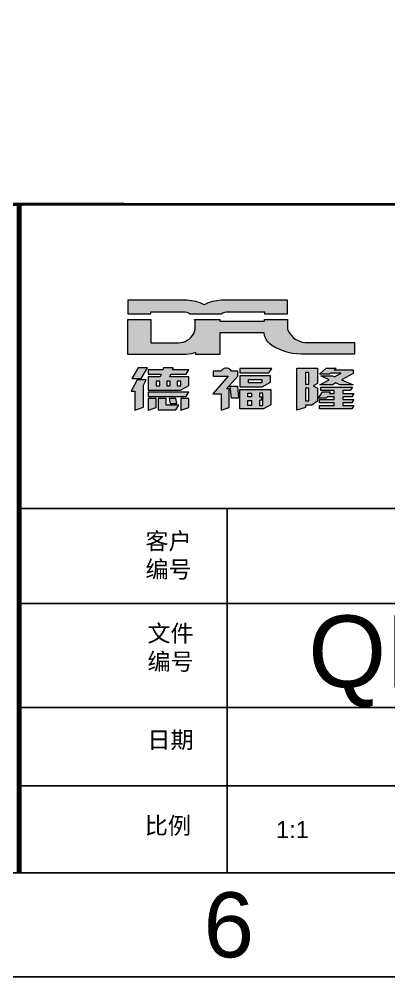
# Model space of a CAD drawing. Header units: millimetres. Extents: x 20905 to 43117, y -15595 to -5301.
# Drawn here: x 26439.1 to 26489.2, y -15444 to -15314.4 of the extents above; entities that cross this region are included whole.
import ezdxf

# ---------------------------------------------------------------- set-up
doc = ezdxf.new("R2010")
doc.units = ezdxf.units.MM
doc.header["$LTSCALE"] = 0.2
doc.layers.add('图形外框', color=7, linetype='Continuous')
doc.layers.add('背胶', color=2, linetype='Continuous')
doc.styles.add('宋体', font='arial.ttf')

msp = doc.modelspace()

# ---------------------------------------------------------------- hatches: boundary and pattern name
at = {"layer": '图形外框'}
h = msp.add_hatch(color=5, dxfattribs=at)
h.paths.add_polyline_path([(26475.4425, -15352.4108), (26466.4756, -15352.4108), (26465.889, -15352.4947), (26465.3024, -15352.6263), (26464.7397, -15352.8059), (26464.189, -15353.0334), (26463.6263, -15352.8059), (26463.0517, -15352.6144), (26462.4651, -15352.4947), (26461.8545, -15352.4108), (26453.8454, -15352.4108), (26453.8454, -15354.2665), (26456.97, -15354.2665), (26456.97, -15354.0031), (26461.5672, -15354.0031), (26461.8186, -15354.051), (26462.058, -15354.1348), (26462.2855, -15354.2665), (26466.4996, -15354.2665), (26466.727, -15354.1348), (26466.9665, -15354.051), (26467.2179, -15354.0031), (26472.3298, -15354.0031), (26472.3298, -15354.2665), (26475.4425, -15354.2665)], flags=17)
h.paths.add_polyline_path([(26453.8454, -15354.2665), (26456.97, -15354.2665), (26456.97, -15354.0031), (26461.5672, -15354.0031), (26461.8186, -15354.051), (26462.058, -15354.1348), (26462.2855, -15354.2665), (26466.4996, -15354.2665), (26466.727, -15354.1348), (26466.9665, -15354.051), (26467.2179, -15354.0031), (26472.3298, -15354.0031), (26472.3298, -15354.2665), (26475.4425, -15354.2665), (26475.4425, -15352.4108), (26466.4756, -15352.4108), (26465.889, -15352.4947), (26465.3024, -15352.6263), (26464.7397, -15352.8059), (26464.189, -15353.0334), (26463.6263, -15352.8059), (26463.0517, -15352.6144), (26462.4651, -15352.4947), (26461.8545, -15352.4108), (26453.8454, -15352.4108)])
for points in [[(26453.8454, -15354.2665), (26456.97, -15354.2665), (26456.97, -15354.0031), (26461.5672, -15354.0031), (26461.8186, -15354.051), (26462.058, -15354.1348), (26462.2855, -15354.2665), (26466.4996, -15354.2665), (26466.727, -15354.1348), (26466.9665, -15354.051), (26467.2179, -15354.0031), (26472.3298, -15354.0031), (26472.3298, -15354.2665), (26475.4425, -15354.2665), (26475.4425, -15352.4108), (26466.4756, -15352.4108), (26465.889, -15352.4947), (26465.3024, -15352.6263), (26464.7397, -15352.8059), (26464.189, -15353.0334), (26463.6263, -15352.8059), (26463.0517, -15352.6144), (26462.4651, -15352.4947), (26461.8545, -15352.4108), (26453.8454, -15352.4108)], [(26466.2841, -15356.8644), (26472.2939, -15356.8644), (26472.3657, -15357.2115), (26472.4855, -15357.5348), (26472.6411, -15357.8341), (26472.8446, -15358.1094), (26473.084, -15358.3489), (26473.3594, -15358.5524), (26473.8742, -15358.8517), (26474.4129, -15359.1151), (26474.9636, -15359.3306), (26475.5383, -15359.4982), (26476.1129, -15359.6179), (26476.7115, -15359.7017), (26477.2981, -15359.7376), (26484.553, -15359.7376), (26484.553, -15358.1453), (26478.1481, -15358.1453), (26477.8009, -15358.1334), (26477.4657, -15358.0855), (26477.1305, -15357.9897), (26476.8192, -15357.846), (26476.52, -15357.6784), (26476.2446, -15357.4629), (26476.0052, -15357.2235), (26475.7897, -15356.9482), (26475.6101, -15356.6489), (26475.4664, -15356.3376), (26475.4425, -15356.2059), (26475.4425, -15355.0207), (26472.3298, -15355.0207), (26472.3298, -15355.2841), (26466.2841, -15355.2841), (26466.2841, -15355.0207), (26462.8841, -15355.0207), (26462.9439, -15355.2601), (26462.9798, -15355.4996), (26462.9798, -15356.3376), (26462.9679, -15356.3376), (26462.8841, -15356.6489), (26462.7644, -15356.9362), (26462.5967, -15357.2115), (26462.3932, -15357.4629), (26462.1658, -15357.6784), (26461.9024, -15357.858), (26461.627, -15358.0017), (26461.3277, -15358.1094), (26461.0165, -15358.1693), (26460.6932, -15358.1932), (26456.97, -15358.1932), (26456.97, -15355.0207), (26453.8454, -15355.0207), (26453.8454, -15359.7855), (26461.7467, -15359.7855), (26462.4172, -15359.6777), (26463.0756, -15359.5221), (26463.0756, -15359.7855), (26466.2841, -15359.7855)]]:
    msp.add_hatch(color=5, dxfattribs=at).paths.add_polyline_path(points)
h = msp.add_hatch(color=5, dxfattribs=at)
h.paths.add_polyline_path([(26456.527, -15361.5932), (26455.258, -15361.5932), (26454.3721, -15363.0418), (26455.6531, -15363.0418)])
h.paths.add_polyline_path([(26455.9524, -15363.9397), (26456.3475, -15363.1974), (26455.1144, -15363.1974), (26454.2883, -15364.7538), (26454.8031, -15364.7538), (26454.8031, -15367.3157), (26455.9524, -15366.9207)])
h.paths.add_polyline_path([(26462.1179, -15361.8446), (26459.8911, -15361.8446), (26459.9989, -15361.5932), (26458.682, -15361.5932), (26458.5862, -15361.8446), (26456.5989, -15361.8446), (26456.5989, -15362.4432), (26458.3587, -15362.4432), (26458.2151, -15362.8143), (26456.5989, -15362.8143), (26456.5989, -15364.6221), (26460.9686, -15364.6221), (26462.1059, -15363.9636), (26462.1059, -15362.8143), (26459.52, -15362.8143), (26459.6637, -15362.4432), (26461.7348, -15362.4432)])
h.paths.add_polyline_path([(26458.1672, -15363.401), (26458.1672, -15364.0235), (26457.6883, -15364.0235), (26457.6883, -15363.401)], flags=16)
h.paths.add_polyline_path([(26459.1249, -15363.401), (26459.5918, -15363.401), (26459.5918, -15364.0235), (26459.1249, -15364.0235)], flags=16)
h.paths.add_polyline_path([(26460.5496, -15363.401), (26461.0284, -15363.401), (26461.0284, -15364.0235), (26460.5496, -15364.0235)], flags=16)
h.paths.add_polyline_path([(26462.1298, -15364.8735), (26456.5989, -15364.8735), (26456.5989, -15365.4601), (26461.7348, -15365.4601)])
h.paths.add_polyline_path([(26459.0531, -15365.7115), (26457.9397, -15365.7115), (26457.9397, -15367.2439), (26460.358, -15367.2439), (26460.7531, -15366.6453), (26459.0531, -15366.6453)])
h.paths.add_polyline_path([(26457.6883, -15365.7115), (26456.5989, -15365.7115), (26456.5989, -15367.3277), (26457.6883, -15366.9686)])
h.paths.add_polyline_path([(26460.346, -15365.7115), (26459.4362, -15365.7115), (26459.6038, -15366.3939), (26460.5017, -15366.3939)], flags=17)
h.paths.add_polyline_path([(26462.1059, -15365.7115), (26461.0165, -15365.7115), (26461.0165, -15367.3277), (26462.1059, -15366.9686)])
h = msp.add_hatch(color=5, dxfattribs=at)
h.paths.add_polyline_path([(26468.7383, -15362.7066), (26468.7383, -15362.0362), (26467.9003, -15362.0362), (26467.7805, -15361.8925), (26467.6249, -15361.7728), (26467.4573, -15361.689), (26467.2657, -15361.6411), (26467.0742, -15361.6411), (26466.8946, -15361.689), (26466.715, -15361.7728), (26466.5714, -15361.8925), (26466.4517, -15362.0362), (26465.3981, -15362.0362), (26465.3981, -15362.7186), (26467.4453, -15362.7186), (26465.3622, -15365.077), (26466.4756, -15365.077), (26466.4756, -15367.3277), (26467.565, -15366.9566), (26467.565, -15364.4186), (26467.2298, -15364.4186)])
h.paths.add_polyline_path([(26473.3235, -15361.689), (26469.0256, -15361.689), (26469.0256, -15362.2756), (26472.9404, -15362.2756)])
h.paths.add_polyline_path([(26473.1559, -15362.6467), (26469.0256, -15362.6467), (26469.0256, -15364.1552), (26472.0305, -15364.1552), (26473.1559, -15363.4967)])
h.paths.add_polyline_path([(26470.1988, -15363.1376), (26471.9826, -15363.1376), (26471.9826, -15363.6165), (26470.1988, -15363.6165)], flags=16)
h.paths.add_polyline_path([(26468.6784, -15364.0714), (26467.7207, -15364.0714), (26467.8883, -15365.6876), (26468.846, -15365.6876)])
h.paths.add_polyline_path([(26473.2277, -15364.5143), (26469.0256, -15364.5143), (26469.0256, -15367.1481), (26472.2101, -15367.1481), (26473.2277, -15366.5735)])
h.paths.add_polyline_path([(26471.6714, -15366.0108), (26471.7911, -15366.0108), (26472.1143, -15365.52), (26471.6714, -15365.52), (26471.6714, -15365.0052), (26472.1383, -15365.0052), (26472.1383, -15366.6573), (26471.6714, -15366.6573)], flags=16)
h.paths.add_polyline_path([(26470.5819, -15366.0108), (26470.5819, -15366.6573), (26470.115, -15366.6573), (26470.115, -15366.0108)], flags=16)
h.paths.add_polyline_path([(26470.5819, -15365.52), (26470.115, -15365.52), (26470.115, -15365.0052), (26470.5819, -15365.0052)], flags=16)
h = msp.add_hatch(color=5, dxfattribs=at)
h.paths.add_polyline_path([(26479.5249, -15363.7122), (26479.5249, -15361.6291), (26476.7474, -15361.6291), (26476.7474, -15367.3277), (26477.9087, -15366.9326), (26477.9087, -15366.6094), (26478.7467, -15366.6094), (26479.5249, -15366.1066), (26479.5249, -15364.3467), (26478.9263, -15364.0235)])
h.paths.add_polyline_path([(26477.9087, -15362.2158), (26478.3516, -15362.2158), (26478.3516, -15363.796), (26477.9087, -15363.796)], flags=16)
h.paths.add_polyline_path([(26477.9087, -15364.3467), (26478.3516, -15364.3467), (26478.3516, -15366.0587), (26477.9087, -15366.0587)], flags=16)
h.paths.add_polyline_path([(26484.3735, -15361.8566), (26481.7875, -15361.8566), (26482.039, -15361.6291), (26480.6981, -15361.6291), (26479.8002, -15362.4552), (26481.1411, -15362.4552), (26481.2847, -15362.3235), (26482.7094, -15362.3235), (26481.8354, -15362.7904), (26481.5361, -15362.6707), (26479.9559, -15362.6707), (26481.0932, -15363.1974), (26479.8361, -15363.8679), (26481.5721, -15363.8679), (26482.027, -15363.6165), (26482.5418, -15363.8679), (26484.3375, -15363.8679), (26482.7932, -15363.2094), (26484.3735, -15362.3594)])
h.paths.add_polyline_path([(26484.2537, -15364.2031), (26479.9798, -15364.2031), (26479.9798, -15364.658), (26481.7756, -15364.658), (26481.7756, -15365.0411), (26481.1291, -15365.0411), (26481.2488, -15364.8256), (26480.1833, -15364.8256), (26479.6685, -15365.6876), (26480.734, -15365.6876), (26480.8537, -15365.496), (26481.7756, -15365.496), (26481.7756, -15365.8552), (26479.8122, -15365.8552), (26479.8122, -15366.3101), (26481.7756, -15366.3101), (26481.7756, -15366.6693), (26479.8122, -15366.6693), (26479.8122, -15367.1242), (26484.158, -15367.1242), (26484.4573, -15366.6693), (26482.9368, -15366.6693), (26482.9368, -15366.3101), (26484.158, -15366.3101), (26484.4573, -15365.8552), (26482.9368, -15365.8552), (26482.9368, -15365.496), (26484.158, -15365.496), (26484.4573, -15365.0411), (26482.9368, -15365.0411), (26482.9368, -15364.658), (26483.9544, -15364.658)])

# ---------------------------------------------------------------- linework, layer by layer
for points in [[(25734.6091, -14775.179), (25734.6091, -15443.9841), (26708.8695, -15443.9841), (26708.8695, -14775.179)], [(25748.4759, -14789.2591), (25748.4759, -15429.904), (26695.0027, -15429.904), (26695.0027, -14789.2591)]]:
    msp.add_lwpolyline(points, close=True, dxfattribs=at)
at = {"layer": '图形外框', "color": 0}
for points in [[(26694.9365, -15339.4511, 0, 0, 0), (26269.3511, -15339.4511, 0.6953, 0.6953, 0)], [(26439.1398, -15404.013, 0, 0, 0), (26269.3511, -15404.013, 0.6953, 0.6953, 0)]]:
    msp.add_lwpolyline(points, format="xyseb", close=True, dxfattribs=at)
at = {"layer": '图形外框', "color": 0, "const_width": 0.6953}
msp.add_lwpolyline([(26439.1398, -15339.4511), (26439.1398, -15429.8378)], dxfattribs=at)
at = {"layer": '图形外框', "color": 0}
for points in [[(26439.1398, -15380.5955), (26695.0027, -15380.5955)], [(26467.3121, -15380.5955), (26467.3121, -15429.904)], [(26579.4544, -15393.4656), (26439.1398, -15393.4656)], [(26579.4544, -15407.5606), (26439.1398, -15407.5606)], [(26579.4544, -15418.1161), (26439.1398, -15418.1161)]]:
    msp.add_lwpolyline(points, dxfattribs=at)
at = {"layer": '图形外框'}
msp.add_lwpolyline([(26708.8695, -15443.9841), (26695.0027, -15429.904), (26439.206, -15429.904)], dxfattribs=at)
at = {"layer": '背胶', "color": 5, "lineweight": 0}
for points in [[(26453.8454, -15354.2665), (26456.97, -15354.2665), (26456.97, -15354.0031), (26461.5672, -15354.0031), (26461.8186, -15354.051), (26462.058, -15354.1348), (26462.2855, -15354.2665), (26466.4996, -15354.2665), (26466.727, -15354.1348), (26466.9665, -15354.051), (26467.2179, -15354.0031), (26472.3298, -15354.0031), (26472.3298, -15354.2665), (26475.4425, -15354.2665), (26475.4425, -15352.4108), (26466.4756, -15352.4108), (26465.889, -15352.4947), (26465.3024, -15352.6263), (26464.7397, -15352.8059), (26464.189, -15353.0334), (26463.6263, -15352.8059), (26463.0517, -15352.6144), (26462.4651, -15352.4947), (26461.8545, -15352.4108), (26453.8454, -15352.4108)], [(26472.8446, -15358.1094), (26472.6411, -15357.8341), (26472.4855, -15357.5348), (26472.3657, -15357.2115), (26472.2939, -15356.8644), (26466.2841, -15356.8644), (26466.2841, -15359.7855), (26463.0756, -15359.7855), (26463.0756, -15359.5221), (26462.4172, -15359.6777), (26461.7467, -15359.7855), (26453.8454, -15359.7855), (26453.8454, -15355.0207), (26456.97, -15355.0207), (26456.97, -15358.1932), (26460.6932, -15358.1932), (26461.0165, -15358.1693), (26461.3277, -15358.1094), (26461.627, -15358.0017), (26461.9024, -15357.858), (26462.1658, -15357.6784), (26462.3932, -15357.4629), (26462.5967, -15357.2115), (26462.7644, -15356.9362), (26462.8841, -15356.6489), (26462.9679, -15356.3376), (26462.9798, -15356.3376), (26462.9798, -15355.4996), (26462.9439, -15355.2601), (26462.8841, -15355.0207), (26466.2841, -15355.0207), (26466.2841, -15355.2841), (26472.3298, -15355.2841), (26472.3298, -15355.0207), (26475.4425, -15355.0207), (26475.4425, -15356.2059), (26475.4664, -15356.3376), (26475.6101, -15356.6489), (26475.7897, -15356.9482), (26476.0052, -15357.2235), (26476.2446, -15357.4629), (26476.52, -15357.6784), (26476.8192, -15357.846), (26477.1305, -15357.9897), (26477.4657, -15358.0855), (26477.8009, -15358.1334), (26478.1481, -15358.1453), (26484.553, -15358.1453), (26484.553, -15359.7376), (26477.2981, -15359.7376), (26476.7115, -15359.7017), (26476.1129, -15359.6179), (26475.5383, -15359.4982), (26474.9636, -15359.3306), (26474.4129, -15359.1151), (26473.8742, -15358.8517), (26473.3594, -15358.5524), (26473.084, -15358.3489)], [(26455.6531, -15363.0418), (26456.527, -15361.5932), (26455.258, -15361.5932), (26454.3721, -15363.0418)], [(26458.3587, -15362.4432), (26458.2151, -15362.8143), (26456.5989, -15362.8143), (26456.5989, -15364.6221), (26460.9686, -15364.6221), (26462.1059, -15363.9636), (26462.1059, -15362.8143), (26459.52, -15362.8143), (26459.6637, -15362.4432), (26461.7348, -15362.4432), (26462.1179, -15361.8446), (26459.8911, -15361.8446), (26459.9989, -15361.5932), (26458.682, -15361.5932), (26458.5862, -15361.8446), (26456.5989, -15361.8446), (26456.5989, -15362.4432)], [(26467.6249, -15361.7728), (26467.4573, -15361.689), (26467.2657, -15361.6411), (26467.0742, -15361.6411), (26466.8946, -15361.689), (26466.715, -15361.7728), (26466.5714, -15361.8925), (26466.4517, -15362.0362), (26465.3981, -15362.0362), (26465.3981, -15362.7186), (26467.4453, -15362.7186), (26465.3622, -15365.077), (26466.4756, -15365.077), (26466.4756, -15367.3277), (26467.565, -15366.9566), (26467.565, -15364.4186), (26467.2298, -15364.4186), (26468.7383, -15362.7066), (26468.7383, -15362.0362), (26467.9003, -15362.0362), (26467.7805, -15361.8925)], [(26469.0256, -15361.689), (26469.0256, -15362.2756), (26472.9404, -15362.2756), (26473.3235, -15361.689)], [(26478.9263, -15364.0235), (26479.5249, -15364.3467), (26479.5249, -15366.1066), (26478.7467, -15366.6094), (26477.9087, -15366.6094), (26477.9087, -15366.9326), (26476.7474, -15367.3277), (26476.7474, -15361.6291), (26479.5249, -15361.6291), (26479.5249, -15363.7122)], [(26481.7875, -15361.8566), (26484.3735, -15361.8566), (26484.3735, -15362.3594), (26482.7932, -15363.2094), (26484.3375, -15363.8679), (26482.5418, -15363.8679), (26482.027, -15363.6165), (26481.5721, -15363.8679), (26479.8361, -15363.8679), (26481.0932, -15363.1974), (26479.9559, -15362.6707), (26481.5361, -15362.6707), (26481.8354, -15362.7904), (26482.7094, -15362.3235), (26481.2847, -15362.3235), (26481.1411, -15362.4552), (26479.8002, -15362.4552), (26480.6981, -15361.6291), (26482.039, -15361.6291)], [(26454.8031, -15364.7538), (26454.8031, -15367.3157), (26455.9524, -15366.9207), (26455.9524, -15363.9397), (26456.3475, -15363.1974), (26455.1144, -15363.1974), (26454.2883, -15364.7538)], [(26458.1672, -15364.0235), (26458.1672, -15363.401), (26457.6883, -15363.401), (26457.6883, -15364.0235)], [(26459.5918, -15364.0235), (26459.5918, -15363.401), (26459.1249, -15363.401), (26459.1249, -15364.0235)], [(26460.5496, -15364.0235), (26461.0284, -15364.0235), (26461.0284, -15363.401), (26460.5496, -15363.401)], [(26472.0305, -15364.1552), (26473.1559, -15363.4967), (26473.1559, -15362.6467), (26469.0256, -15362.6467), (26469.0256, -15364.1552)], [(26470.1988, -15363.6165), (26470.1988, -15363.1376), (26471.9826, -15363.1376), (26471.9826, -15363.6165)], [(26478.3516, -15363.796), (26478.3516, -15362.2158), (26477.9087, -15362.2158), (26477.9087, -15363.796)], [(26468.846, -15365.6876), (26467.8883, -15365.6876), (26467.7207, -15364.0714), (26468.6784, -15364.0714)], [(26472.2101, -15367.1481), (26469.0256, -15367.1481), (26469.0256, -15364.5143), (26473.2277, -15364.5143), (26473.2277, -15366.5735)], [(26478.3516, -15366.0587), (26478.3516, -15364.3467), (26477.9087, -15364.3467), (26477.9087, -15366.0587)], [(26482.9368, -15364.658), (26482.9368, -15365.0411), (26484.4573, -15365.0411), (26484.158, -15365.496), (26482.9368, -15365.496), (26482.9368, -15365.8552), (26484.4573, -15365.8552), (26484.158, -15366.3101), (26482.9368, -15366.3101), (26482.9368, -15366.6693), (26484.4573, -15366.6693), (26484.158, -15367.1242), (26479.8122, -15367.1242), (26479.8122, -15366.6693), (26481.7756, -15366.6693), (26481.7756, -15366.3101), (26479.8122, -15366.3101), (26479.8122, -15365.8552), (26481.7756, -15365.8552), (26481.7756, -15365.496), (26480.8537, -15365.496), (26480.734, -15365.6876), (26479.6685, -15365.6876), (26480.1833, -15364.8256), (26481.2488, -15364.8256), (26481.1291, -15365.0411), (26481.7756, -15365.0411), (26481.7756, -15364.658), (26479.9798, -15364.658), (26479.9798, -15364.2031), (26484.2537, -15364.2031), (26483.9544, -15364.658)], [(26462.1298, -15364.8735), (26456.5989, -15364.8735), (26456.5989, -15365.4601), (26461.7348, -15365.4601)], [(26457.6883, -15366.9686), (26457.6883, -15365.7115), (26456.5989, -15365.7115), (26456.5989, -15367.3277)], [(26457.9397, -15367.2439), (26460.358, -15367.2439), (26460.7531, -15366.6453), (26459.0531, -15366.6453), (26459.0531, -15365.7115), (26457.9397, -15365.7115)], [(26460.346, -15365.7115), (26459.4362, -15365.7115), (26459.6038, -15366.3939), (26460.5017, -15366.3939)], [(26461.0165, -15365.7115), (26461.0165, -15367.3277), (26462.1059, -15366.9686), (26462.1059, -15365.7115)], [(26470.115, -15365.0052), (26470.5819, -15365.0052), (26470.5819, -15365.52), (26470.115, -15365.52)], [(26470.5819, -15366.6573), (26470.115, -15366.6573), (26470.115, -15366.0108), (26470.5819, -15366.0108)], [(26472.1143, -15365.52), (26471.7911, -15366.0108), (26471.6714, -15366.0108), (26471.6714, -15366.6573), (26472.1383, -15366.6573), (26472.1383, -15365.0052), (26471.6714, -15365.0052), (26471.6714, -15365.52)]]:
    msp.add_lwpolyline(points, close=True, dxfattribs=at)

# ---------------------------------------------------------------- texts
at = {"layer": '图形外框', "color": 0, "style": '宋体'}
msp.add_text('1:1', height=2.29283, dxfattribs=at).set_placement((26473.9044, -15425.2104))
at = {"layer": '图形外框', "style": '宋体'}
msp.add_text('6', height=8.8001, dxfattribs=at).set_placement((26464.1004, -15441.3441))
at = {"layer": '图形外框', "color": 0, "char_height": 2.29283, "attachment_point": 1, "style": '宋体'}
for s, insert, width in [('{\\fSimSun|b0|i0|c134|p54;客户编号}', (26456.2336, -15383.8696), 6.888679), ('{\\fSimSun|b0|i0|c134|p54;文件编号}', (26456.5028, -15396.3571), 6.888679), ('{\\fSimSun|b0|i0|c134|p54;日期}', (26456.5028, -15410.77), 12.767058), ('{\\fSimSun|b0|i0|c134|p54;比例}', (26456.15, -15422.3732), 12.767058)]:
    msp.add_mtext(s, dxfattribs=dict(at, insert=insert, width=width))
at = {"layer": '图形外框', "insert": (26523.5547, -15395.087), "char_height": 9.72, "width": 100.928046, "attachment_point": 2, "style": '宋体'}
msp.add_mtext('QD101T41A06', dxfattribs=at)

doc.saveas('drawing.dxf')
